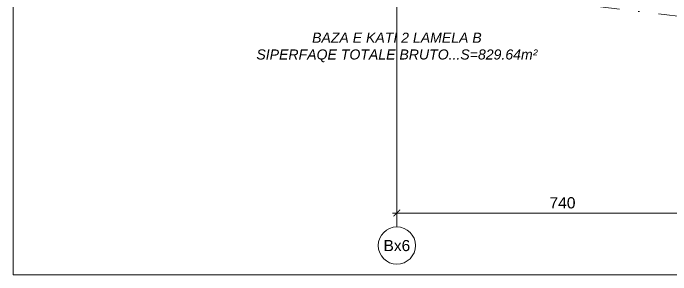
# Model space of a CAD drawing. Header units: centimetres. Extents: x 79741 to 85142, y -55119 to -48201.
# Drawn here: x 79741 to 81211, y -55119 to -54534 of the extents above; entities that cross this region are included whole.
import ezdxf
from ezdxf.enums import TextEntityAlignment as Align

# ---------------------------------------------------------------- set-up
doc = ezdxf.new("R2010")
doc.units = ezdxf.units.CM
doc.header["$LTSCALE"] = 50
doc.header["$MEASUREMENT"] = 0
for name, pattern in [('23486-A01$0${ Chain Double-Dash }', [0]), ('CACHE', [0.375, 0.25, -0.125]), ('Dot & Dashed', [335.138881, 158.75, -88.194444, 0, -88.194437])]:
    doc.linetypes.add(name, pattern=pattern)
doc.layers.get('0').update_dxf_attribs({"color": 8})
doc.layers.add('BETON CACHE', color=4, linetype='CACHE', lineweight=5)
doc.layers.add('MACONNERIE COUPE', color=7, linetype='Continuous', lineweight=30)
doc.layers.add('FMULT', color=150, linetype='Continuous', plot=False)
doc.layers.add('HORS GEL', color=7, linetype='CACHE', lineweight=15, true_color=0x00661a)
doc.layers.add('TEXTE', color=7, linetype='Continuous')
doc.styles.add('FN_TEXT_1.50', font='arial.ttf', dxfattribs={"height": 10})
doc.styles.add('RS_TEXT_1.50', font='arial.ttf', dxfattribs={"height": 12.5})
doc.styles.add('RS_TXT_100', font='arial.ttf', dxfattribs={"height": 25})
doc.dimstyles.new('RS_100CM_LINEAIRE', dxfattribs={"dimscale": 10, "dimtxt": 25, "dimasz": 1.5, "dimexe": 1, "dimexo": 2.5, "dimgap": 1, "dimtad": 1, "dimdec": 1, "dimrnd": 0.5, "dimdsep": 46, "dimtxsty": 'RS_TXT_100', "dimblk1": 'ARCHTICK', "dimblk2": 'ARCHTICK', "dimsah": 1, "dimcen": 2.5, "dimdle": 1, "dimclrt": 4, "dimadec": 0, "dimazin": 2, "dimtfac": 1, "dimtdec": 1, "dimtix": 1, "dimtmove": 2, "dimatfit": 3, "dimfxl": 1, "dimtolj": 1, "dimtzin": 0, "dimarcsym": 0})

# ---------------------------------------------------------------- blocks, each defined once
blk = doc.blocks.new('AXES_FN')
at = {"color": 0, "linetype": 'Continuous'}
blk.add_circle((0, 15), 22.18, dxfattribs=at)
at = {"color": 0, "style": 'FN_TEXT_1.50'}
blk.add_attdef('AXES', text='', height=12.5, dxfattribs=at).set_placement((-48.89, 20.63), align=Align.MIDDLE_CENTER)
blk = doc.blocks.new('_ArchTick')
at = {"color": 0, "linetype": 'ByBlock', "const_width": 0.15}
blk.add_lwpolyline([(-0.5, -0.5), (0.5, 0.5)], dxfattribs=at)
blk = doc.blocks.new('*D197')
at = {"layer": 'Defpoints', "color": 0, "linetype": 'ByBlock', "transparency": 16777216}
for p in [(70898.4, -46013.7), (70898.4, -46044.7), (71638.4, -46044.7)]:
    blk.add_point(p, dxfattribs=at)
at = {"layer": 'HORS GEL', "color": 0, "linetype": 'ByBlock', "lineweight": -2, "transparency": 16777216}
for p, q in [((70898.4, -46019.7), (70898.4, -46003.7)), ((71638.4, -46019.7), (71638.4, -46003.7)), ((71648.4, -46013.7), (70888.4, -46013.7))]:
    blk.add_line(p, q, dxfattribs=at)
at = {"layer": 'HORS GEL', "color": 0, "linetype": 'ByBlock', "lineweight": -2, "transparency": 16777216, "xscale": 15, "yscale": 15, "zscale": 15, "rotation": 180}
blk.add_blockref('_ArchTick', (70898.4, -46013.7), dxfattribs=at)
at = {"layer": 'HORS GEL', "color": 0, "linetype": 'ByBlock', "lineweight": -2, "transparency": 16777216, "xscale": 15, "yscale": 15, "zscale": 15}
blk.add_blockref('_ArchTick', (71638.4, -46013.7), dxfattribs=at)
at = {"layer": 'HORS GEL', "color": 4, "linetype": 'ByBlock', "transparency": 16777216, "insert": (71268.4, -45990.9), "char_height": 25, "attachment_point": 5, "style": 'RS_TXT_100'}
blk.add_mtext('\\A1;740', dxfattribs=at)
blk = doc.blocks.new('A$Cb99fd45a')
at = {"layer": 'HORS GEL', "linetype": '23486-A01$0${ Chain Double-Dash }', "ltscale": 1.2}
blk.add_line((-1265, -1195), (-1265, -4150), dxfattribs=at)
at = {"layer": 'HORS GEL'}
ref = blk.add_blockref('AXES_FN', (-1265, -4163.46), dxfattribs=dict(at, xscale=-1.875, yscale=1.875, zscale=1.875, rotation=180))
ref.add_attrib('AXES', 'Bx6', dxfattribs={"layer": '0', "color": 0, "height": 24.75, "style": 'RS_TEXT_1.50'}).set_placement((-1265, -4191.58), align=Align.MIDDLE)
at = {"layer": 'HORS GEL', "linetype": 'ByBlock'}
dim = blk.add_linear_dim(base=(-1265, -4118.93), p1=(-525, -4150), p2=(-1265, -4150), dimstyle='RS_100CM_LINEAIRE', dxfattribs=at)
dim.commit()
dim.dimension.update_dxf_attribs({"geometry": '*D197', "text_midpoint": (-895, -4096.17), "insert": (-72163.45, 41894.73)})

msp = doc.modelspace()

# ---------------------------------------------------------------- linework, layer by layer
at = {"layer": 'BETON CACHE', "color": 232, "linetype": 'Dot & Dashed', "ltscale": 0.01}
msp.add_lwpolyline([(84739.27, -54847.46), (83426.03, -54807.71), (80078.77, -54401.92), (80479.87, -49521.26), (84129.15, -49407.74), (84718.55, -49414.31)], close=True, dxfattribs=at)
at = {"layer": 'FMULT', "lineweight": 5, "ltscale": 0.5}
msp.add_lwpolyline([(79741.21, -55119.47), (85036.98, -55119.47), (85036.98, -48775.25), (79741.21, -48775.25)], close=True, dxfattribs=at)

# ---------------------------------------------------------------- block references
at = {"layer": 'MACONNERIE COUPE', "lineweight": 5, "ltscale": 0.5}
msp.add_blockref('A$Cb99fd45a', (81863.64, -50862.36), dxfattribs=at)

# ---------------------------------------------------------------- texts
at = {"layer": 'TEXTE', "insert": (80598.64, -54611.07), "char_height": 37.5, "width": 661.2314, "attachment_point": 5, "style": 'RS_TEXT_1.50'}
msp.add_mtext('{\\fArial|b0|i1|c0|p34;\\H0.6x;BAZA E KATI 2 LAMELA B\\PSIPERFAQE TOTALE BRUTO...S=829.64m²}', dxfattribs=at)

doc.saveas('drawing.dxf')
